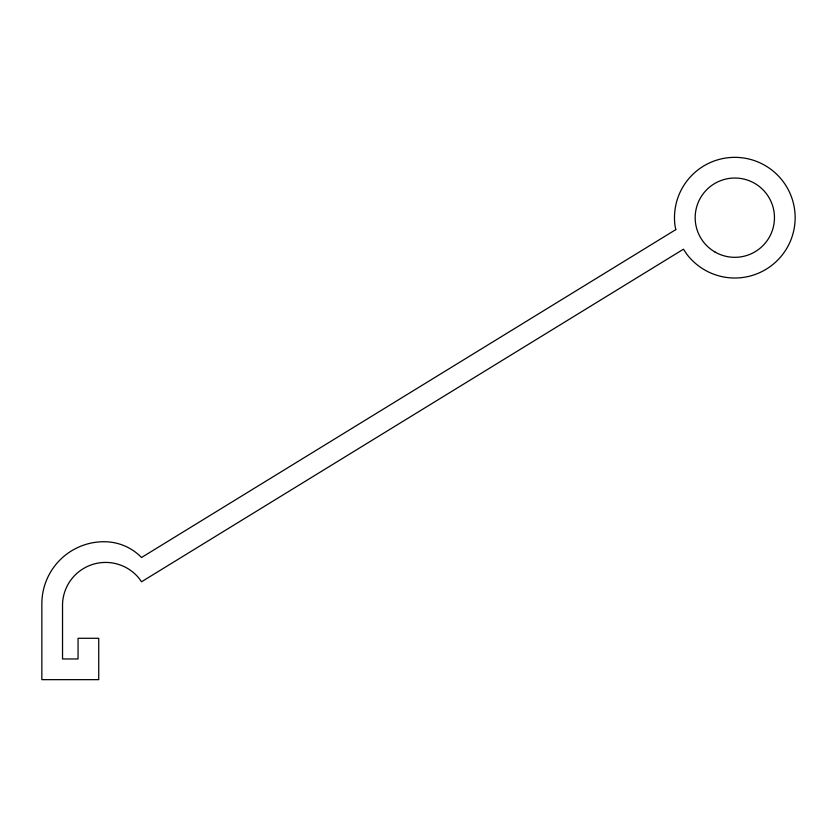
<?xml version="1.0" encoding="UTF-8"?>
<svg xmlns="http://www.w3.org/2000/svg" width="837" height="837" viewBox="0 0 837 837"><rect width="100%" height="100%" fill="white"/><g stroke="black" fill="none" stroke-linecap="round" stroke-linejoin="round"><path stroke-width="1.26" d="M675.804 229.62L141.526 557.505A52.03 52.03 0 0 0 105.629 541.748A62.084 62.084 0 0 0 41.85 603.812L41.85 679.654L98.735 679.654L98.735 638.286L78.05 638.286L78.05 658.97L62.534 658.97L62.534 603.812A43.126 43.126 0 0 1 139.214 578.503L141.526 581.778L683.463 249.196L686.947 254.406A60.337 60.337 0 0 0 785.702 250.096A60.337 60.337 0 0 0 747.88 158.779A60.337 60.337 0 0 0 674.999 225.551L675.804 229.62M714.997 252.01A39.642 39.642 0 0 0 774.466 217.672A39.642 39.642 0 0 0 714.997 183.345A39.642 39.642 0 0 0 714.997 252.01"/></g></svg>
